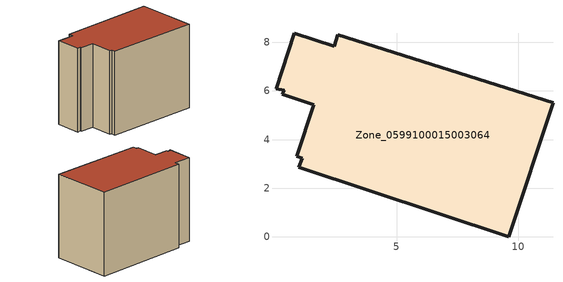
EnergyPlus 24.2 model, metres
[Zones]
Zone_0599100015003064
 floor ground (C_G): 1.6,5.43 0.29,5.86 0.38,6.02 0.04,6.08 0.8,8.38 2.43,7.84 2.59,8.31 11.43,5.52 9.6,0 0.98,2.86 1.11,3.23 0.9,3.31 z0.79
 wall outside (C_F): 2.59,8.31 2.43,7.84 0.8,8.38 0.04,6.08 0.38,6.02 0.29,5.86 1.6,5.43 0.9,3.31 1.11,3.23 0.98,2.86 9.6,0 11.43,5.52 2.59,8.31 z0.79:8.82
 roof outside (C_R): 0.8,8.38 0.04,6.08 0.38,6.02 0.29,5.86 1.6,5.43 0.9,3.31 1.11,3.23 0.98,2.86 9.6,0 11.43,5.52 2.59,8.31 2.43,7.84 z8.82
[BUILDING]
Pand.0599100015003064: North Axis=0; Terrain=City; Loads Convergence Tolerance Value=0.04; Temperature Convergence Tolerance Value=0.4; Solar Distribution=FullExterior; Maximum Number of Warmup Days=25; Minimum Number of Warmup Days=1
[Site:Location]
Rotterdam.The.Hague.AP_ZH_NLD Design_Conditions: Latitude=51.96; Longitude=4.45; Time Zone=1; Elevation=-4.5
[SITE:GROUNDTEMPERATURE:BUILDINGSURFACE]
18, 18, 18, 18, 18, 18, 18, 18, 18, 18, 18, 18
[MATERIAL] Thermal Absorptance=0.9; Solar Absorptance=0.7; Visible Absorptance=0.7
Name | Roughness | Thickness | Conductivity | Density | Specific Heat
G.TC.1965-1974 | MediumSmooth | 0.15 | 0.882353 | 540 | 1210
F.TC.1965-1974 | Rough | 0.3 | 0.697674 | 1920 | 840
R.TC.1965-1974 | MediumRough | 0.2 | 0.232558 | 1500 | 1000
[CONSTRUCTION]
C_G: G.TC.1965-1974
C_F: F.TC.1965-1974
C_R: R.TC.1965-1974
[ZONE]
Zone_0599100015003064: Type=1; Multiplier=1; Ceiling Height=Autocalculate; Volume=Autocalculate; Floor Area=autocalculate; Part of Total Floor Area=Yes
[ZONEINFILTRATION:DESIGNFLOWRATE]
Infil_Zone_0599100015003064: Zone or ZoneList or Space or SpaceList=Zone_0599100015003064; Schedule=AlwaysOn; Design Flow Rate Calculation Method=Flow/Area; Flow Rate per Floor Area=0.003; Constant Term Coefficient=1; Temperature Term Coefficient=0; Velocity Term Coefficient=0; Velocity Squared Term Coefficient=0
[HVACTEMPLATE:ZONE:IDEALLOADSAIRSYSTEM]
Zone_0599100015003064: Maximum Heating Supply Air Temperature=50; Minimum Cooling Supply Air Temperature=13; Maximum Heating Supply Air Humidity Ratio=0.0156; Minimum Cooling Supply Air Humidity Ratio=0.0077; Heating Limit=NoLimit; Cooling Limit=NoLimit; Dehumidification Control Type=ConstantSensibleHeatRatio; Cooling Sensible Heat Ratio=0.7; Dehumidification Setpoint=60; Humidification Control Type=None; Humidification Setpoint=30; Outdoor Air Method=None; Outdoor Air Flow Rate per Person=0.00944; Outdoor Air Flow Rate per Zone Floor Area=0; Outdoor Air Flow Rate per Zone=0; Demand Controlled Ventilation Type=None; Outdoor Air Economizer Type=NoEconomizer; Heat Recovery Type=None; Sensible Heat Recovery Effectiveness=0.7; Latent Heat Recovery Effectiveness=0.65
[ZONECONTROL:THERMOSTAT]
ThermostatControl_Zone_0599100015003064: Zone or ZoneList=Zone_0599100015003064; Control Type Schedule=DualSetpointControlType; Control 1=Thermostat_Zone_0599100015003064; Temperature Difference Between Cutout And Setpoint=0
[THERMOSTATSETPOINT:DUALSETPOINT]
Thermostat_Zone_0599100015003064: Heating Setpoint Temperature Schedule=HeatingSetpoint_Zone_0599100015003064; Cooling Setpoint Temperature Schedule=CoolingSetpoint_Zone_0599100015003064
[SCHEDULE:COMPACT]
HeatingSetpoint_Zone_0599100015003064: Through: 12/31, For: AllDays, Until: 24:00, 21
CoolingSetpoint_Zone_0599100015003064: Through: 12/31, For: AllDays, Until: 24:00, 24
DualSetpointControlType: Through: 12/31, For: AllDays, Until: 24:00, 4
AlwaysOn: Through: 12/31, For: AllDays, Until: 24:00, 1
